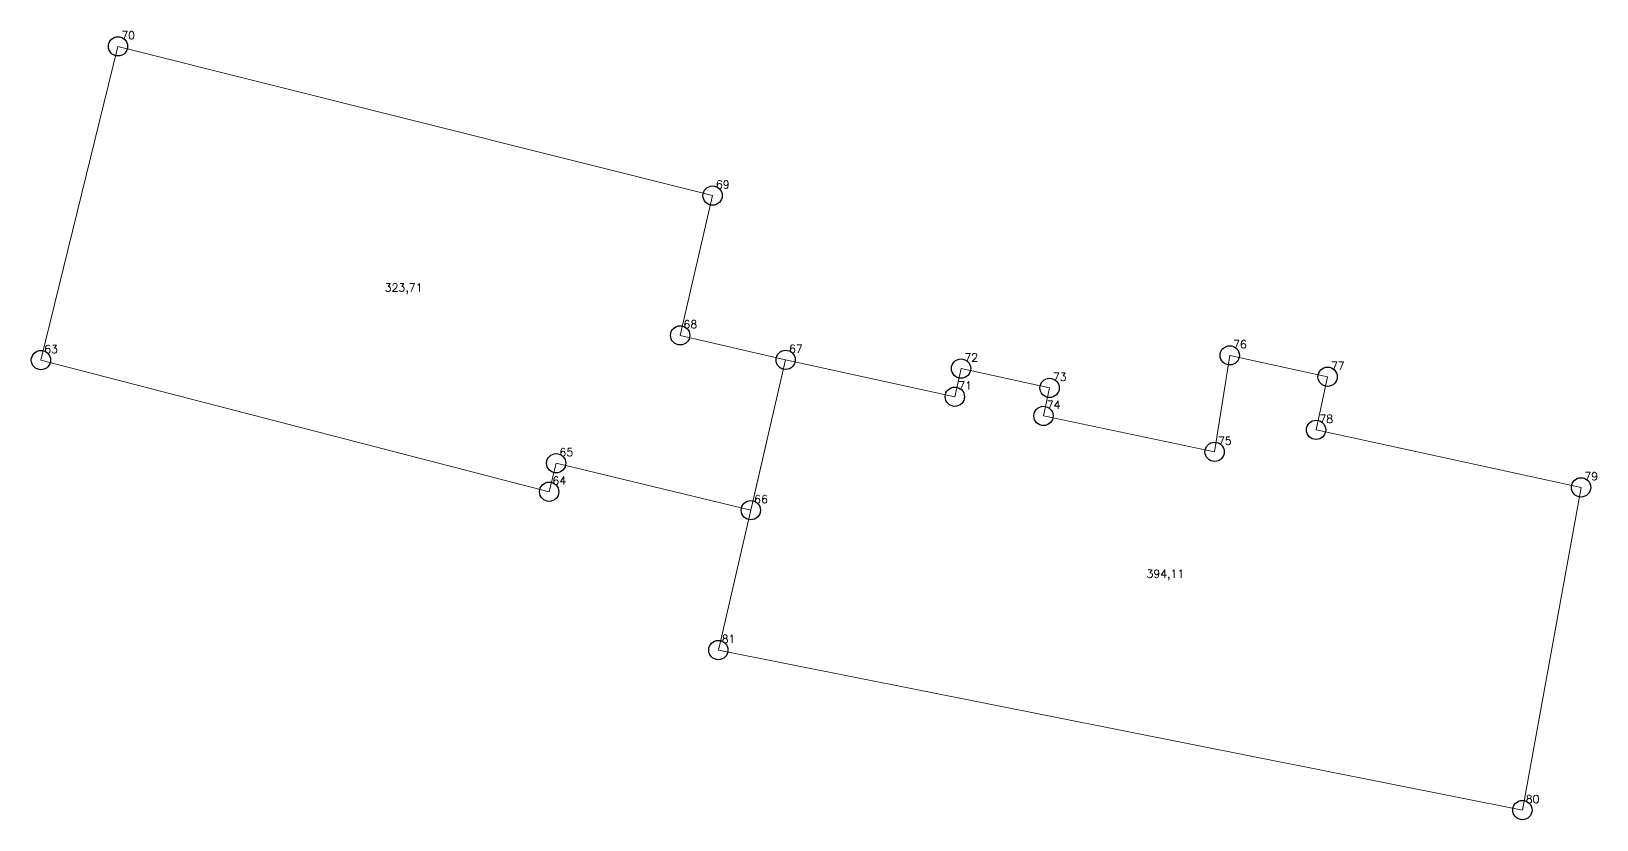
# Model space of a CAD drawing. Extents: x 1394909 to 1395116, y 359993 to 360198.
# Drawn here: x 1394967.2 to 1395028, y 359992.8 to 360023.5 of the extents above; entities that cross this region are included whole.
import ezdxf

# ---------------------------------------------------------------- set-up
doc = ezdxf.new("R2010")
doc.units = 0
doc.header["$PDMODE"] = 33
doc.header["$PDSIZE"] = 0.75
doc.layers.add('пробный', color=7, linetype='Continuous')
doc.styles.get("Standard").update_dxf_attribs({"font": 'simplex.shx'})

msp = doc.modelspace()

# ---------------------------------------------------------------- linework, layer by layer
at = {"layer": 'пробный', "color": 7, "lineweight": 20}
for points in [[(1394967.536, 360010.717), (1394970.532, 360022.921), (1394993.655, 360017.117), (1394992.393, 360011.68), (1394996.496, 360010.728), (1394995.14, 360004.879), (1394987.571, 360006.705), (1394987.3, 360005.597), (1394967.536, 360010.717)], [(1395003.076, 360009.293), (1395003.316, 360010.388), (1395006.759, 360009.635), (1395006.521, 360008.545), (1395013.178, 360007.149), (1395013.766, 360010.902), (1395017.572, 360010.069), (1395017.123, 360008.003), (1395027.426, 360005.766), (1395025.146, 359993.215), (1394993.878, 359999.438), (1394996.496, 360010.728), (1395003.076, 360009.293)]]:
    msp.add_lwpolyline(points, close=True, dxfattribs=at)
at = {"layer": 'пробный'}
for p in [(1394970.532, 360022.921), (1394993.655, 360017.117), (1394992.393, 360011.68), (1394967.536, 360010.717), (1394996.496, 360010.728), (1395013.766, 360010.902), (1395003.316, 360010.388), (1395006.759, 360009.635), (1395017.572, 360010.069), (1395003.076, 360009.293), (1395006.521, 360008.545), (1395017.123, 360008.003), (1395013.178, 360007.149), (1394987.571, 360006.705), (1394987.3, 360005.597), (1395027.426, 360005.766), (1394995.14, 360004.879), (1394993.878, 359999.438), (1395025.146, 359993.215)]:
    msp.add_point(p, dxfattribs=at)

# ---------------------------------------------------------------- texts
at = {"layer": 'пробный', "color": 7}
for s, p in [('70', (1394970.661, 360023.196)), ('69', (1394993.784, 360017.391)), ('323,71', (1394980.905, 360013.382)), ('68', (1394992.522, 360011.954)), ('63', (1394967.665, 360010.991)), ('67', (1394996.625, 360011.002)), ('76', (1395013.895, 360011.176)), ('72', (1395003.445, 360010.663)), ('77', (1395017.701, 360010.344)), ('71', (1395003.205, 360009.568)), ('73', (1395006.888, 360009.909)), ('74', (1395006.65, 360008.82)), ('78', (1395017.252, 360008.277)), ('75', (1395013.307, 360007.424)), ('65', (1394987.7, 360006.98)), ('79', (1395027.555, 360006.041)), ('64', (1394987.429, 360005.872)), ('66', (1394995.269, 360005.153)), ('394,11', (1395010.529, 360002.252)), ('81', (1394994.008, 359999.713)), ('80', (1395025.276, 359993.489))]:
    msp.add_text(s, height=0.3111, dxfattribs=at).set_placement(p)

doc.saveas('drawing.dxf')
